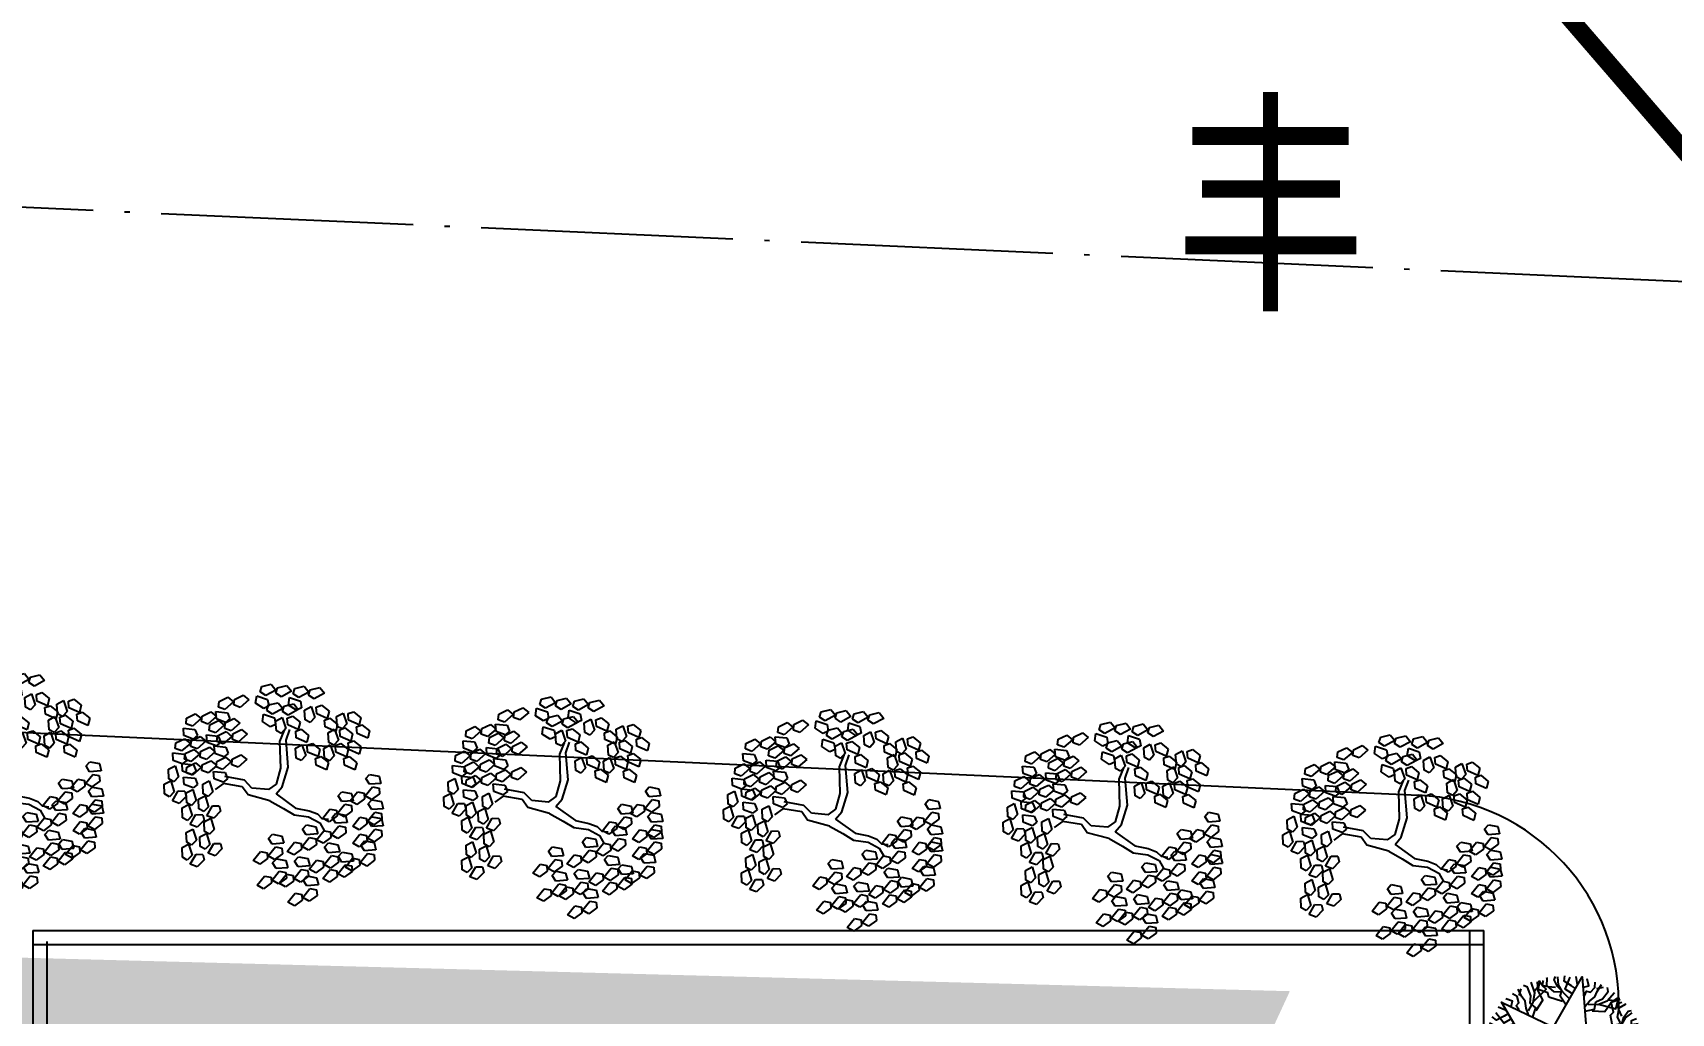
# Model space of a CAD drawing. Extents: x 302512 to 1034855, y -184136 to 410364.
# Drawn here: x 537065 to 583880, y 341396 to 369413 of the extents above; entities that cross this region are included whole.
import ezdxf

# ---------------------------------------------------------------- set-up
doc = ezdxf.new("R2010")
doc.units = 0
doc.header["$MEASUREMENT"] = 0
doc.linetypes.add('ACAD_ISO04W100', pattern=[30.5, 24, -3, 0.5, -3])
doc.linetypes.add('DASHED2', pattern=[0.375, 0.25, -0.125])
for name, color, linetype in [('DOTE', 1, 'Continuous'), ('PUB_TEXT', 7, 'Continuous'), ('shu', 74, 'Continuous'), ('TREE2', 84, 'Continuous'), ('WALL', 4, 'Continuous'), ('WZ', 2, 'Continuous'), ('红线', 20, 'Continuous'), ('道路线', 161, 'Continuous')]:
    doc.layers.add(name, color=color, linetype=linetype)
doc.styles.add('-黑体', font='', dxfattribs={"width": 0.8})
doc.styles.add('DIM', font='txt')
doc.styles.get('-黑体').set_extended_font_data('黑体')

# ---------------------------------------------------------------- blocks, each defined once
blk = doc.blocks.new('M_F18')
for p, q in [((-1054, 1505), (-932, 1605)), ((-932, 1605), (-824, 1552)), ((-817, 1597), (-695, 1697)), ((-586, 1644), (-696, 1492)), ((-695, 1697), (-586, 1644)), ((-2, 1553), (59, 1699)), ((59, 1699), (179, 1703)), ((179, 1703), (155, 1517)), ((208, 1557), (250, 1658)), ((250, 1658), (341, 1647)), ((341, 1647), (406, 1503)), ((410, 1506), (470, 1652)), ((470, 1652), (591, 1656)), ((591, 1656), (566, 1470)), ((620, 1510), (662, 1612)), ((662, 1612), (753, 1600)), ((-1067, 1335), (-881, 1359)), ((-1032, 1219), (-1067, 1335)), ((-1042, 1414), (-1054, 1505)), ((-933, 1400), (-1042, 1414)), ((-824, 1552), (-933, 1400)), ((-881, 1359), (-817, 1269)), ((-827, 1317), (-704, 1418)), ((-805, 1506), (-817, 1597)), ((-696, 1492), (-805, 1506)), ((-596, 1365), (-705, 1212)), ((-704, 1418), (-596, 1365)), ((-589, 1409), (-467, 1509)), ((-577, 1318), (-589, 1409)), ((-358, 1456), (-468, 1304)), ((-467, 1509), (-358, 1456)), ((-353, 1287), (-231, 1387)), ((-122, 1334), (-232, 1182)), ((-231, 1387), (-122, 1334)), ((52, 1478), (-2, 1553)), ((155, 1517), (52, 1478)), ((327, 1412), (208, 1557)), ((236, 1304), (277, 1406)), ((277, 1406), (369, 1394)), ((406, 1503), (327, 1412)), ((369, 1394), (434, 1250)), ((464, 1432), (410, 1506)), ((566, 1470), (464, 1432)), ((739, 1365), (620, 1510)), ((647, 1257), (689, 1359)), ((681, 1450), (742, 1595)), ((735, 1375), (681, 1450)), ((689, 1359), (780, 1347)), ((838, 1414), (735, 1375)), ((818, 1456), (739, 1365)), ((742, 1595), (863, 1600)), ((753, 1600), (818, 1456)), ((780, 1347), (846, 1204)), ((863, 1600), (838, 1414)), ((891, 1454), (933, 1555)), ((1010, 1309), (891, 1454)), ((933, 1555), (1024, 1544)), ((1090, 1400), (1010, 1309)), ((1024, 1544), (1090, 1400)), ((1041, 1252), (1101, 1398)), ((1101, 1398), (1222, 1403)), ((1222, 1403), (1197, 1217)), ((1251, 1257), (1292, 1358)), ((1292, 1358), (1384, 1347)), ((1384, 1347), (1449, 1203)), ((-1554, 1048), (-1446, 1103)), ((-1446, 1103), (-1391, 923)), ((-1265, 1017), (-1143, 1117)), ((-1143, 1117), (-1034, 1064)), ((-875, 1198), (-1032, 1219)), ((-1027, 1109), (-905, 1209)), ((-1015, 1018), (-1027, 1109)), ((-797, 1156), (-906, 1004)), ((-905, 1209), (-797, 1156)), ((-817, 1269), (-875, 1198)), ((-839, 1147), (-653, 1171)), ((-804, 1031), (-839, 1147)), ((-814, 1226), (-827, 1317)), ((-705, 1212), (-814, 1226)), ((-653, 1171), (-589, 1082)), ((-589, 1082), (-647, 1010)), ((-590, 1196), (-468, 1296)), ((-578, 1105), (-590, 1196)), ((-469, 1090), (-578, 1105)), ((-468, 1304), (-577, 1318)), ((-359, 1243), (-469, 1090)), ((-468, 1296), (-359, 1243)), ((-340, 1196), (-353, 1287)), ((-232, 1182), (-340, 1196)), ((182, 1055), (243, 1201)), ((355, 1159), (236, 1304)), ((243, 1201), (363, 1206)), ((363, 1206), (339, 1019)), ((434, 1250), (355, 1159)), ((392, 1059), (434, 1161)), ((434, 1161), (525, 1149)), ((525, 1149), (590, 1006)), ((767, 1112), (647, 1257)), ((846, 1204), (767, 1112)), ((919, 1201), (961, 1302)), ((1038, 1056), (919, 1201)), ((961, 1302), (1052, 1291)), ((1117, 1147), (1038, 1056)), ((1095, 1178), (1041, 1252)), ((1052, 1291), (1117, 1147)), ((1197, 1217), (1095, 1178)), ((1370, 1111), (1251, 1257)), ((1278, 1004), (1320, 1105)), ((1320, 1105), (1411, 1094)), ((1449, 1203), (1370, 1111)), ((1411, 1094), (1477, 950)), ((-1625, 804), (-1517, 858)), ((-1619, 646), (-1625, 804)), ((-1548, 890), (-1554, 1048)), ((-1468, 845), (-1548, 890)), ((-1517, 858), (-1462, 679)), ((-1391, 923), (-1468, 845)), ((-1278, 847), (-1091, 871)), ((-1242, 731), (-1278, 847)), ((-1252, 926), (-1265, 1017)), ((-1144, 912), (-1252, 926)), ((-1034, 1064), (-1144, 912)), ((-1091, 871), (-1027, 781)), ((-906, 1004), (-1015, 1018)), ((-647, 1010), (-804, 1031)), ((-686, 745), (-564, 845)), ((-603, 1025), (-417, 1049)), ((-567, 909), (-603, 1025)), ((-411, 888), (-567, 909)), ((-564, 845), (-456, 792)), ((-449, 837), (-327, 937)), ((-437, 746), (-449, 837)), ((-417, 1049), (-353, 960)), ((-353, 960), (-411, 888)), ((-218, 884), (-328, 731)), ((-327, 937), (-218, 884)), ((236, 981), (182, 1055)), ((339, 1019), (236, 981)), ((511, 914), (392, 1059)), ((420, 806), (461, 908)), ((539, 661), (420, 806)), ((461, 908), (553, 897)), ((506, 886), (567, 1032)), ((560, 812), (506, 886)), ((590, 1006), (511, 914)), ((553, 897), (618, 753)), ((663, 851), (560, 812)), ((567, 1032), (688, 1037)), ((688, 1037), (663, 851)), ((716, 890), (758, 992)), ((835, 745), (716, 890)), ((758, 992), (849, 981)), ((914, 837), (835, 745)), ((849, 981), (914, 837)), ((953, 670), (1014, 816)), ((1014, 816), (1134, 821)), ((1134, 821), (1110, 635)), ((1146, 858), (1206, 1004)), ((1200, 784), (1146, 858)), ((1303, 822), (1200, 784)), ((1206, 1004), (1327, 1008)), ((1397, 859), (1278, 1004)), ((1327, 1008), (1303, 822)), ((1356, 862), (1398, 964)), ((1475, 717), (1356, 862)), ((1477, 950), (1397, 859)), ((1398, 964), (1489, 952)), ((1554, 809), (1475, 717)), ((1489, 952), (1554, 809)), ((-1694, 532), (-1586, 586)), ((-1539, 601), (-1619, 646)), ((-1586, 586), (-1531, 407)), ((-1462, 679), (-1539, 601)), ((-1491, 533), (-1397, 695)), ((-1397, 695), (-1287, 692)), ((-1379, 579), (-1271, 633)), ((-1373, 421), (-1379, 579)), ((-1266, 603), (-1377, 491)), ((-1287, 692), (-1266, 603)), ((-1271, 633), (-1216, 454)), ((-1086, 710), (-1242, 731)), ((-1186, 520), (-1064, 620)), ((-1027, 781), (-1086, 710)), ((-955, 567), (-1065, 414)), ((-1064, 620), (-955, 567)), ((-949, 611), (-826, 711)), ((-936, 520), (-949, 611)), ((-718, 658), (-827, 506)), ((-826, 711), (-718, 658)), ((-699, 574), (-513, 598)), ((-664, 459), (-699, 574)), ((-674, 654), (-686, 745)), ((-565, 639), (-674, 654)), ((-456, 792), (-565, 639)), ((-513, 598), (-449, 509)), ((-328, 731), (-437, 746)), ((377, 469), (456, 591)), ((456, 591), (543, 648)), ((473, 441), (605, 601)), ((618, 753), (539, 661)), ((543, 648), (578, 751)), ((605, 601), (754, 648)), ((744, 638), (786, 739)), ((863, 492), (744, 638)), ((786, 739), (877, 728)), ((942, 584), (863, 492)), ((877, 728), (942, 584)), ((1007, 596), (953, 670)), ((1110, 635), (1007, 596)), ((1163, 675), (1205, 776)), ((1282, 529), (1163, 675)), ((1205, 776), (1296, 765)), ((1361, 621), (1282, 529)), ((1296, 765), (1361, 621)), ((1383, 609), (1425, 711)), ((1503, 464), (1383, 609)), ((1425, 711), (1516, 699)), ((1582, 556), (1503, 464)), ((1516, 699), (1582, 556)), ((-1765, 287), (-1657, 342)), ((-1759, 129), (-1765, 287)), ((-1689, 374), (-1694, 532)), ((-1609, 329), (-1689, 374)), ((-1657, 342), (-1602, 162)), ((-1531, 407), (-1609, 329)), ((-1377, 491), (-1491, 533)), ((-1449, 334), (-1342, 389)), ((-1444, 176), (-1449, 334)), ((-1293, 376), (-1373, 421)), ((-1342, 389), (-1286, 209)), ((-1216, 454), (-1293, 376)), ((-1199, 349), (-1012, 373)), ((-1163, 234), (-1199, 349)), ((-1174, 429), (-1186, 520)), ((-1065, 414), (-1174, 429)), ((-1012, 373), (-949, 284)), ((-949, 284), (-1007, 213)), ((-824, 235), (-990, 347)), ((-824, 338), (-981, 432)), ((-827, 506), (-936, 520)), ((-386, 282), (-824, 338)), ((-507, 438), (-664, 459)), ((-449, 509), (-507, 438)), ((-96, 122), (-386, 282)), ((289, 263), (377, 469)), ((394, 216), (473, 441)), ((594, 379), (654, 525)), ((648, 305), (594, 379)), ((750, 344), (648, 305)), ((654, 525), (775, 530)), ((775, 530), (750, 344)), ((804, 383), (846, 485)), ((923, 238), (804, 383)), ((846, 485), (937, 474)), ((1002, 330), (923, 238)), ((937, 474), (1002, 330)), ((1076, 145), (1136, 291)), ((1136, 291), (1257, 295)), ((1191, 422), (1232, 523)), ((1310, 277), (1191, 422)), ((1232, 523), (1324, 512)), ((1257, 295), (1232, 109)), ((1389, 368), (1310, 277)), ((1324, 512), (1389, 368)), ((1409, 220), (1469, 366)), ((1469, 366), (1590, 370)), ((1590, 370), (1565, 184)), ((1619, 224), (1660, 325)), ((1660, 325), (1752, 314)), ((1752, 314), (1817, 170)), ((-1679, 84), (-1759, 129)), ((-1602, 162), (-1679, 84)), ((-1631, 16), (-1537, 179)), ((-1517, -25), (-1631, 16)), ((-1537, 179), (-1428, 176)), ((-1406, 86), (-1517, -25)), ((-1364, 131), (-1444, 176)), ((-1428, 176), (-1406, 86)), ((-1286, 209), (-1364, 131)), ((-1316, 63), (-1222, 226)), ((-1202, 21), (-1316, 63)), ((-1222, 226), (-1112, 223)), ((-1091, 133), (-1202, 21)), ((-1007, 213), (-1163, 234)), ((-1112, 223), (-1091, 133)), ((-394, 159), (-824, 235)), ((-158, 37), (-394, 159)), ((-96, -103), (-158, 37)), ((0, 0), (-96, 122)), ((0, 0), (289, 263)), ((88, -122), (254, 66)), ((254, 66), (394, 216)), ((831, 131), (873, 232)), ((951, -15), (831, 131)), ((873, 232), (964, 221)), ((1030, 77), (951, -15)), ((964, 221), (1030, 77)), ((1130, 70), (1076, 145)), ((1232, 109), (1130, 70)), ((1286, 149), (1327, 250)), ((1405, 4), (1286, 149)), ((1327, 250), (1419, 239)), ((1484, 95), (1405, 4)), ((1463, 145), (1409, 220)), ((1419, 239), (1484, 95)), ((1565, 184), (1463, 145)), ((1738, 79), (1619, 224)), ((1646, -29), (1688, 72)), ((1688, 72), (1779, 61)), ((1817, 170), (1738, 79)), ((1779, 61), (1845, -83)), ((-1686, -196), (-1592, -120)), ((-1647, -349), (-1686, -196)), ((-1592, -120), (-1500, -284)), ((-1143, -337), (-1049, -261)), ((-1049, -261), (-957, -425)), ((-96, -103), (-175, -366)), ((88, -122), (-79, -451)), ((629, -193), (689, -48)), ((683, -268), (629, -193)), ((785, -229), (683, -268)), ((689, -48), (810, -43)), ((810, -43), (785, -229)), ((839, -189), (881, -88)), ((958, -334), (839, -189)), ((881, -88), (972, -99)), ((1037, -243), (958, -334)), ((972, -99), (1037, -243)), ((1032, -212), (1092, -66)), ((1086, -287), (1032, -212)), ((1188, -248), (1086, -287)), ((1092, -66), (1213, -62)), ((1213, -62), (1188, -248)), ((1242, -208), (1284, -106)), ((1361, -353), (1242, -208)), ((1284, -106), (1375, -118)), ((1313, -104), (1355, -3)), ((1432, -249), (1313, -104)), ((1355, -3), (1446, -14)), ((1440, -262), (1361, -353)), ((1375, -118), (1440, -262)), ((1512, -158), (1432, -249)), ((1446, -14), (1512, -158)), ((1765, -174), (1646, -29)), ((1845, -83), (1765, -174)), ((-1703, -450), (-1609, -374)), ((-1664, -603), (-1703, -450)), ((-1559, -377), (-1647, -349)), ((-1609, -374), (-1517, -538)), ((-1500, -284), (-1559, -377)), ((-1515, -687), (-1458, -508)), ((-1458, -508), (-1350, -488)), ((-1350, -488), (-1310, -571)), ((-1344, -422), (-1250, -345)), ((-1305, -575), (-1344, -422)), ((-1250, -345), (-1158, -509)), ((-1158, -509), (-1217, -602)), ((-1160, -591), (-1066, -515)), ((-1104, -490), (-1143, -337)), ((-1016, -517), (-1104, -490)), ((-1066, -515), (-974, -679)), ((-957, -425), (-1016, -517)), ((-740, -431), (-646, -355)), ((-701, -584), (-740, -431)), ((-646, -355), (-554, -519)), ((-554, -519), (-613, -611)), ((-324, -460), (-447, -761)), ((-228, -516), (-342, -807)), ((-175, -366), (-324, -460)), ((-79, -451), (-228, -516)), ((866, -442), (908, -341)), ((986, -587), (866, -442)), ((908, -341), (999, -352)), ((1065, -496), (986, -587)), ((999, -352), (1065, -496)), ((1269, -461), (1311, -359)), ((1389, -606), (1269, -461)), ((1311, -359), (1402, -371)), ((1468, -515), (1389, -606)), ((1402, -371), (1468, -515)), ((-1576, -631), (-1664, -603)), ((-1517, -538), (-1576, -631)), ((-1528, -769), (-1434, -693)), ((-1489, -922), (-1528, -769)), ((-1395, -704), (-1515, -687)), ((-1434, -693), (-1342, -857)), ((-1310, -571), (-1395, -704)), ((-1361, -675), (-1267, -599)), ((-1322, -828), (-1361, -675)), ((-1217, -602), (-1305, -575)), ((-1267, -599), (-1175, -763)), ((-1175, -763), (-1235, -856)), ((-1173, -912), (-1116, -733)), ((-1121, -744), (-1160, -591)), ((-1033, -771), (-1121, -744)), ((-1116, -733), (-1008, -713)), ((-968, -796), (-1053, -929)), ((-974, -679), (-1033, -771)), ((-1008, -713), (-968, -796)), ((-972, -828), (-915, -649)), ((-915, -649), (-807, -629)), ((-767, -711), (-852, -844)), ((-807, -629), (-767, -711)), ((-757, -685), (-663, -609)), ((-718, -838), (-757, -685)), ((-613, -611), (-701, -584)), ((-663, -609), (-571, -773)), ((-571, -773), (-630, -865)), ((-569, -922), (-512, -743)), ((-512, -743), (-404, -723)), ((-404, -723), (-364, -805)), ((-1545, -1023), (-1451, -947)), ((-1506, -1176), (-1545, -1023)), ((-1401, -949), (-1489, -922)), ((-1451, -947), (-1359, -1111)), ((-1342, -857), (-1401, -949)), ((-1235, -856), (-1322, -828)), ((-1300, -1081), (-1192, -1061)), ((-1192, -1061), (-1152, -1143)), ((-1053, -929), (-1173, -912)), ((-1169, -1023), (-1075, -946)), ((-1130, -1176), (-1169, -1023)), ((-1075, -946), (-983, -1110)), ((-852, -844), (-972, -828)), ((-967, -910), (-873, -834)), ((-928, -1063), (-967, -910)), ((-841, -1090), (-928, -1063)), ((-873, -834), (-782, -998)), ((-782, -998), (-841, -1090)), ((-748, -929), (-654, -852)), ((-709, -1082), (-748, -929)), ((-630, -865), (-718, -838)), ((-654, -852), (-562, -1016)), ((-562, -1016), (-621, -1109)), ((-449, -938), (-569, -922)), ((-364, -805), (-449, -938)), ((-434, -1022), (-248, -1004)), ((-403, -1138), (-434, -1022)), ((-342, -807), (-272, -958)), ((-248, -1004), (-187, -1095)), ((-26, -1056), (0, -949)), ((115, -1180), (-26, -1056)), ((0, -949), (91, -946)), ((91, -946), (179, -1077)), ((579, -1159), (604, -1052)), ((604, -1052), (696, -1049)), ((696, -1049), (783, -1181)), ((-1419, -1203), (-1506, -1176)), ((-1359, -1111), (-1419, -1203)), ((-1357, -1260), (-1300, -1081)), ((-1237, -1276), (-1357, -1260)), ((-1152, -1143), (-1237, -1276)), ((-1186, -1276), (-1092, -1200)), ((-1147, -1429), (-1186, -1276)), ((-1042, -1203), (-1130, -1176)), ((-1092, -1200), (-1000, -1364)), ((-983, -1110), (-1042, -1203)), ((-985, -1164), (-891, -1088)), ((-946, -1317), (-985, -1164)), ((-858, -1344), (-946, -1317)), ((-941, -1334), (-833, -1314)), ((-891, -1088), (-799, -1251)), ((-799, -1251), (-858, -1344)), ((-833, -1314), (-793, -1397)), ((-797, -1400), (-739, -1221)), ((-765, -1182), (-671, -1106)), ((-726, -1335), (-765, -1182)), ((-739, -1221), (-631, -1201)), ((-621, -1109), (-709, -1082)), ((-592, -1284), (-677, -1417)), ((-671, -1106), (-580, -1270)), ((-580, -1270), (-639, -1363)), ((-631, -1201), (-592, -1284)), ((-577, -1419), (-520, -1240)), ((-520, -1240), (-412, -1220)), ((-372, -1303), (-458, -1436)), ((-412, -1220), (-372, -1303)), ((-247, -1164), (-403, -1138)), ((-347, -1312), (-160, -1295)), ((-315, -1429), (-347, -1312)), ((-187, -1095), (-247, -1164)), ((-209, -1140), (-22, -1122)), ((-178, -1257), (-209, -1140)), ((-22, -1283), (-178, -1257)), ((-160, -1295), (-99, -1386)), ((-22, -1122), (38, -1214)), ((38, -1214), (-22, -1283)), ((62, -1347), (87, -1240)), ((87, -1240), (179, -1237)), ((179, -1077), (115, -1180)), ((170, -1125), (357, -1107)), ((202, -1241), (170, -1125)), ((179, -1237), (266, -1368)), ((357, -1268), (202, -1241)), ((357, -1107), (418, -1198)), ((418, -1198), (357, -1268)), ((395, -1243), (582, -1225)), ((427, -1360), (395, -1243)), ((719, -1283), (579, -1159)), ((582, -1225), (643, -1317)), ((643, -1317), (583, -1386)), ((783, -1181), (719, -1283)), ((-1059, -1457), (-1147, -1429)), ((-1000, -1364), (-1059, -1457)), ((-998, -1513), (-941, -1334)), ((-878, -1530), (-998, -1513)), ((-793, -1397), (-878, -1530)), ((-677, -1417), (-797, -1400)), ((-785, -1519), (-598, -1501)), ((-753, -1636), (-785, -1519)), ((-639, -1363), (-726, -1335)), ((-598, -1501), (-537, -1593)), ((-537, -1593), (-598, -1662)), ((-458, -1436), (-577, -1419)), ((-376, -1553), (-351, -1446)), ((-236, -1678), (-376, -1553)), ((-351, -1446), (-259, -1443)), ((-159, -1455), (-315, -1429)), ((-259, -1443), (-172, -1575)), ((-172, -1575), (-236, -1678)), ((-99, -1386), (-159, -1455)), ((-122, -1431), (65, -1413)), ((-90, -1547), (-122, -1431)), ((66, -1574), (-90, -1547)), ((203, -1471), (62, -1347)), ((65, -1413), (126, -1504)), ((126, -1504), (66, -1574)), ((266, -1368), (203, -1471)), ((284, -1444), (471, -1426)), ((316, -1561), (284, -1444)), ((471, -1587), (316, -1561)), ((583, -1386), (427, -1360)), ((471, -1426), (532, -1518)), ((532, -1518), (471, -1587)), ((509, -1562), (696, -1544)), ((541, -1679), (509, -1562)), ((693, -1478), (718, -1371)), ((833, -1603), (693, -1478)), ((696, -1544), (757, -1636)), ((718, -1371), (810, -1368)), ((810, -1368), (897, -1500)), ((897, -1500), (833, -1603)), ((-598, -1662), (-753, -1636)), ((-560, -1637), (-373, -1620)), ((-528, -1754), (-560, -1637)), ((-372, -1780), (-528, -1754)), ((-373, -1620), (-312, -1711)), ((-312, -1711), (-372, -1780)), ((697, -1705), (541, -1679)), ((757, -1636), (697, -1705))]:
    blk.add_line(p, q)
at = {"width": 0.8, "flags": 9}
for tag in ['XSIZE', 'YSIZE']:
    blk.add_attdef(tag, (0, 0), '', height=0.5, dxfattribs=at)
at = {"style": 'DIM', "flags": 1}
for tag in ['YVALUE', 'XVALUE']:
    blk.add_attdef(tag, (0, 0), '', height=0.02, dxfattribs=at)
blk = doc.blocks.new('Z')
at = {"layer": 'TREE2', "xscale": 1.755, "yscale": 1.755, "zscale": 1.755}
blk.add_blockref('M_F18', (0, 0), dxfattribs=at)
blk = doc.blocks.new('Plant126')
for points in [[(25, -10), (-469, 887), (23, 2477), (501, 901), (25, -10)], [(-63, 2217), (-150, 2448)], [(125, 2188), (269, 2260), (182, 2448)], [(-1305, 1159), (-1218, 1426), (-1233, 1718), (-1404, 2001)], [(-1256, 1765), (-1174, 1935), (-1174, 2052)], [(-1088, 1217), (-957, 1559), (-1150, 1804), (-1226, 2048)], [(-1223, 1445), (-931, 1894), (-1068, 1974), (-1066, 2123)], [(-671, 2000), (-888, 1971), (-1062, 1971), (-1206, 2087)], [(-382, 1639), (-801, 1682), (-859, 1798), (-1163, 1827), (-1163, 2101)], [(-497, 1899), (-686, 1870), (-931, 2000), (-975, 2202), (-989, 2231)], [(-208, 1769), (-628, 2043), (-758, 2217), (-743, 2318)], [(-280, 1581), (-483, 1783), (-469, 1942), (-599, 2087), (-671, 2318)], [(-92, 2101), (-223, 2145), (-469, 2231), (-483, 2390)], [(-179, 1942), (-382, 2015), (-324, 2390)], [(211, 1942), (240, 2087), (356, 2087), (457, 2246), (428, 2405)], [(284, 1639), (385, 1827), (515, 1986), (544, 2145), (631, 2376)], [(327, 1509), (587, 1624), (573, 1841), (747, 1971), (862, 2217), (819, 2333)], [(371, 1725), (645, 1783), (891, 1942), (1050, 2231)], [(515, 2231), (703, 2318)], [(530, 1566), (891, 1624), (1007, 1913), (1181, 2101)], [(660, 1798), (1195, 1769), (1195, 1928), (1325, 2000)], [(920, 1986), (1108, 2000), (1210, 2058)], [(1248, 1165), (1076, 1550), (1147, 1658), (1020, 1936), (1258, 2073)], [(1416, 1597), (1283, 1770), (1196, 1921), (1224, 2104)], [(1416, 1396), (1296, 1544), (1286, 1822), (1440, 1961), (1458, 1988)], [(-1573, 1129), (-1684, 1227), (-1626, 1327), (-1713, 1494), (-1865, 1549)], [(-1274, 1040), (-1386, 1222), (-1458, 1414), (-1582, 1519), (-1739, 1709)], [(-1671, 1537), (-1652, 1743)], [(-1139, 1013), (-1109, 1296), (-1304, 1392), (-1330, 1607), (-1485, 1830), (-1607, 1851)], [(1249, 1049), (1323, 1325), (1468, 1392), (1528, 1577), (1692, 1756)], [(1447, 1080), (1476, 1581), (1561, 1780), (1656, 1818)], [(1612, 1142), (1574, 1353), (1928, 1491)], [(1793, 1146), (1766, 1281), (1718, 1537), (1848, 1629)], [(-1948, 1029), (-2192, 1069)], [(24, -8), (-999, 13), (-2130, 1234), (-527, 859), (24, -8)], [(-1829, 1177), (-1819, 1338), (-2025, 1357)], [(24, -11), (554, 865), (2177, 1234), (1051, 33), (24, -11)], [(1908, 1179), (2065, 1370)], [(1977, 1002), (2112, 913), (2231, 1082)], [(-1890, 494), (-1959, 316), (-2194, 169), (-2391, 232), (-2424, 234)], [(-1632, 679), (-2080, 453), (-2295, 427), (-2376, 490)], [(-1506, 523), (-1782, 448), (-1913, 541), (-2103, 500), (-2339, 553)], [(-1862, 946), (-1965, 855), (-2163, 685), (-2308, 752)], [(-1768, 791), (-1932, 652), (-2229, 890)], [(1490, 487), (1720, 319), (1901, 440), (2100, 355), (2371, 377), (2449, 473)], [(1581, 589), (1794, 595), (1997, 562), (2149, 617), (2393, 657)], [(1699, 557), (1887, 348), (2147, 215), (2477, 222)], [(1807, 804), (1947, 851), (2005, 751), (2193, 742), (2317, 847)], [(2210, 685), (2379, 566)], [(-2064, 394), (-2148, 192), (-2234, 41), (-2407, -26)], [(-1606, 464), (-1854, 122), (-1983, 130), (-2160, -119), (-2398, 19)], [(-1860, -362), (-2102, 116), (-2240, 37), (-2368, 113)], [(1641, 340), (1872, 56), (2180, 100), (2430, 44)], [(1653, -483), (1900, -141), (2029, -149), (2206, 100), (2444, -37)], [(1907, 343), (2149, -135), (2287, -56), (2415, -132)], [(2111, -413), (2194, -210), (2281, -60), (2453, 7)], [(2199, 211), (2306, 56), (2407, -3)], [(-1653, -576), (-1840, -367), (-2101, -233), (-2431, -240)], [(-1443, -505), (-1673, -338), (-1854, -458), (-2053, -373), (-2324, -396), (-2403, -491)], [(-1594, -359), (-1825, -74), (-2134, -119), (-2383, -62)], [(-2153, -230), (-2259, -74), (-2360, -16)], [(23, -8), (-507, -883), (-2130, -1253), (-1004, -51), (23, -8)], [(22, -9), (515, -906), (23, -2496), (-454, -920), (22, -9)], [(22, -10), (1045, -32), (2177, -1253), (573, -878), (22, -10)], [(1552, -541), (1829, -467), (1959, -559), (2150, -519), (2386, -572)], [(1679, -698), (2127, -472), (2342, -446), (2422, -509)], [(1936, -512), (2005, -335), (2241, -187), (2438, -251), (2470, -253)], [(-1534, -608), (-1747, -614), (-1950, -581), (-2102, -635), (-2346, -676)], [(-2163, -704), (-2332, -584)], [(-1761, -822), (-1900, -869), (-1958, -769), (-2147, -761), (-2270, -866)], [(-1930, -1020), (-2065, -931), (-2185, -1100)], [(1815, -810), (1979, -670), (2275, -909)], [(1909, -964), (2012, -873), (2210, -704), (2355, -771)], [(-1861, -1198), (-2018, -1388)], [(-1566, -1161), (-1527, -1372), (-1881, -1510)], [(-1747, -1165), (-1719, -1299), (-1671, -1556), (-1802, -1648)], [(-1202, -1068), (-1276, -1344), (-1421, -1411), (-1481, -1596), (-1645, -1774)], [(-1401, -1099), (-1429, -1599), (-1514, -1799), (-1609, -1837)], [(-1369, -1414), (-1250, -1563), (-1240, -1841), (-1393, -1980), (-1411, -2007)], [(-1201, -1184), (-1029, -1569), (-1100, -1677), (-974, -1955), (-1211, -2092)], [(1135, -1236), (1004, -1578), (1197, -1823), (1273, -2067)], [(1186, -1031), (1156, -1315), (1351, -1411), (1377, -1626), (1532, -1849), (1654, -1869)], [(1352, -1177), (1265, -1444), (1279, -1737), (1450, -2019)], [(1320, -1059), (1432, -1241), (1505, -1433), (1628, -1537), (1785, -1728)], [(1619, -1148), (1730, -1245), (1672, -1346), (1759, -1513), (1912, -1567)], [(1876, -1196), (1866, -1357), (2072, -1376)], [(1995, -1047), (2238, -1088)], [(-1370, -1615), (-1236, -1789), (-1149, -1939), (-1177, -2122)], [(-613, -1816), (-1148, -1787), (-1148, -1946), (-1279, -2019)], [(-483, -1585), (-845, -1643), (-960, -1932), (-1134, -2120)], [(-324, -1744), (-599, -1802), (-845, -1961), (-1004, -2250)], [(-280, -1527), (-541, -1643), (-526, -1860), (-700, -1990), (-816, -2236), (-772, -2351)], [(-237, -1657), (-338, -1845), (-469, -2004), (-497, -2163), (-584, -2395)], [(255, -1787), (674, -2062), (804, -2236), (790, -2337)], [(327, -1600), (530, -1802), (515, -1961), (645, -2105), (718, -2337)], [(428, -1657), (848, -1701), (906, -1816), (1210, -1845), (1210, -2120)], [(544, -1918), (732, -1889), (978, -2019), (1021, -2221), (1036, -2250)], [(1270, -1464), (977, -1913), (1115, -1993), (1113, -2142)], [(1303, -1784), (1221, -1954), (1221, -2070)], [(1718, -1556), (1699, -1762)], [(-874, -2004), (-1062, -2019), (-1163, -2077)], [(-469, -2250), (-657, -2337)], [(-165, -1961), (-194, -2105), (-309, -2105), (-411, -2265), (-382, -2424)], [(-78, -2207), (-223, -2279), (-136, -2467)], [(110, -2236), (197, -2467)], [(139, -2120), (269, -2163), (515, -2250), (530, -2409)], [(226, -1961), (428, -2033), (371, -2409)], [(718, -2019), (935, -1990), (1108, -1990), (1253, -2105)]]:
    blk.add_lwpolyline(points)

msp = doc.modelspace()

# ---------------------------------------------------------------- hatches: boundary and pattern name
at = {"linetype": 'ByBlock', "lineweight": 5}
h = msp.add_hatch(color=256, dxfattribs=at)
h.paths.add_polyline_path([(522593, 349254), (520797, 349301), (520830, 350539), (522625, 350491)], flags=16)
h.paths.add_polyline_path([(519829, 348499), (521553, 344815), (523660, 348398)], flags=17)
edge = h.paths.add_edge_path()
edge.add_line((572984, 342026), (375867, 347237))
edge.add_line((522608, 351500), (519299, 226302))

# ---------------------------------------------------------------- linework, layer by layer
at = {"layer": 'DOTE'}
for p, q in [((578126, 328763), (578126, 343763)), ((537065, 343363), (578526, 343363)), ((537465, 343442), (537465, 329163))]:
    msp.add_line(p, q, dxfattribs=at)
at = {"layer": 'PUB_TEXT', "linetype": 'DASHED2', "ltscale": 11501}
msp.add_lwpolyline([(679157, 151273, 500, 500, 0), (674477, 179623, 500, 500, 0), (570707, 177823, 500, 500, 0), (555677, 191093, 500, 500, 0), (576317, 296223, 500, 500, 0), (582277, 325893, 500, 500, 0), (611027, 352093, 500, 500, 0), (587227, 362593, 500, 500, 0), (568227, 384593, 500, 500, 0), (507727, 367093, 500, 500, 0), (519927, 321593, 500, 500, 0), (525257, 322673, 500, 500, 0), (524047, 295193, 500, 500, 0), (523197, 273733, 500, 500, 0), (513647, 246793, 500, 500, 0), (511727, 220833, 500, 500, 0), (509167, 213603, 500, 500, 0), (488787, 113993, 500, 500, 0), (505977, 97613, 500, 500, 0), (504767, 88883, 500, 500, 0), (517387, 66043, 500, 500, 0), (535207, 49083, 500, 500, 0), (563797, 36593, 500, 500, 0), (551657, 5253, 500, 500, 0)], format="xyseb", dxfattribs=at)
at = {"layer": 'WALL'}
for p, q in [((537065, 343763), (537064, 280025)), ((537065, 343763), (578526, 343763)), ((578526, 328763), (578526, 343763))]:
    msp.add_line(p, q, dxfattribs=at)
at = {"layer": '红线', "linetype": 'ACAD_ISO04W100', "ltscale": 300}
msp.add_lwpolyline([(449328, 368337), (681531, 357962)], dxfattribs=at)
at = {"layer": '道路线'}
msp.add_line((534671, 349517), (576655, 347625), dxfattribs=at)
msp.add_arc((576385, 341631), 6000, 357.7559, 87.4192, dxfattribs=at)

# ---------------------------------------------------------------- block references
at = {"rotation": 281.7879921108476}
for p in [(536028, 348021), (544020, 347661), (552012, 347301), (560004, 346941), (567996, 346581), (575988, 346220)]:
    msp.add_blockref('Z', p, dxfattribs=at)
at = {"layer": 'shu', "xscale": 0.9719999999999756, "yscale": 0.9719999999999756, "zscale": 0.9719999999999756, "rotation": 347.5246015080592}
msp.add_blockref('Plant126', (580794, 340092), dxfattribs=at)

# ---------------------------------------------------------------- texts
at = {"layer": 'WZ', "style": '-黑体', "width": 0.8}
msp.add_text('丰', height=5000, dxfattribs=at).set_placement((569706, 361986))

doc.saveas('drawing.dxf')
